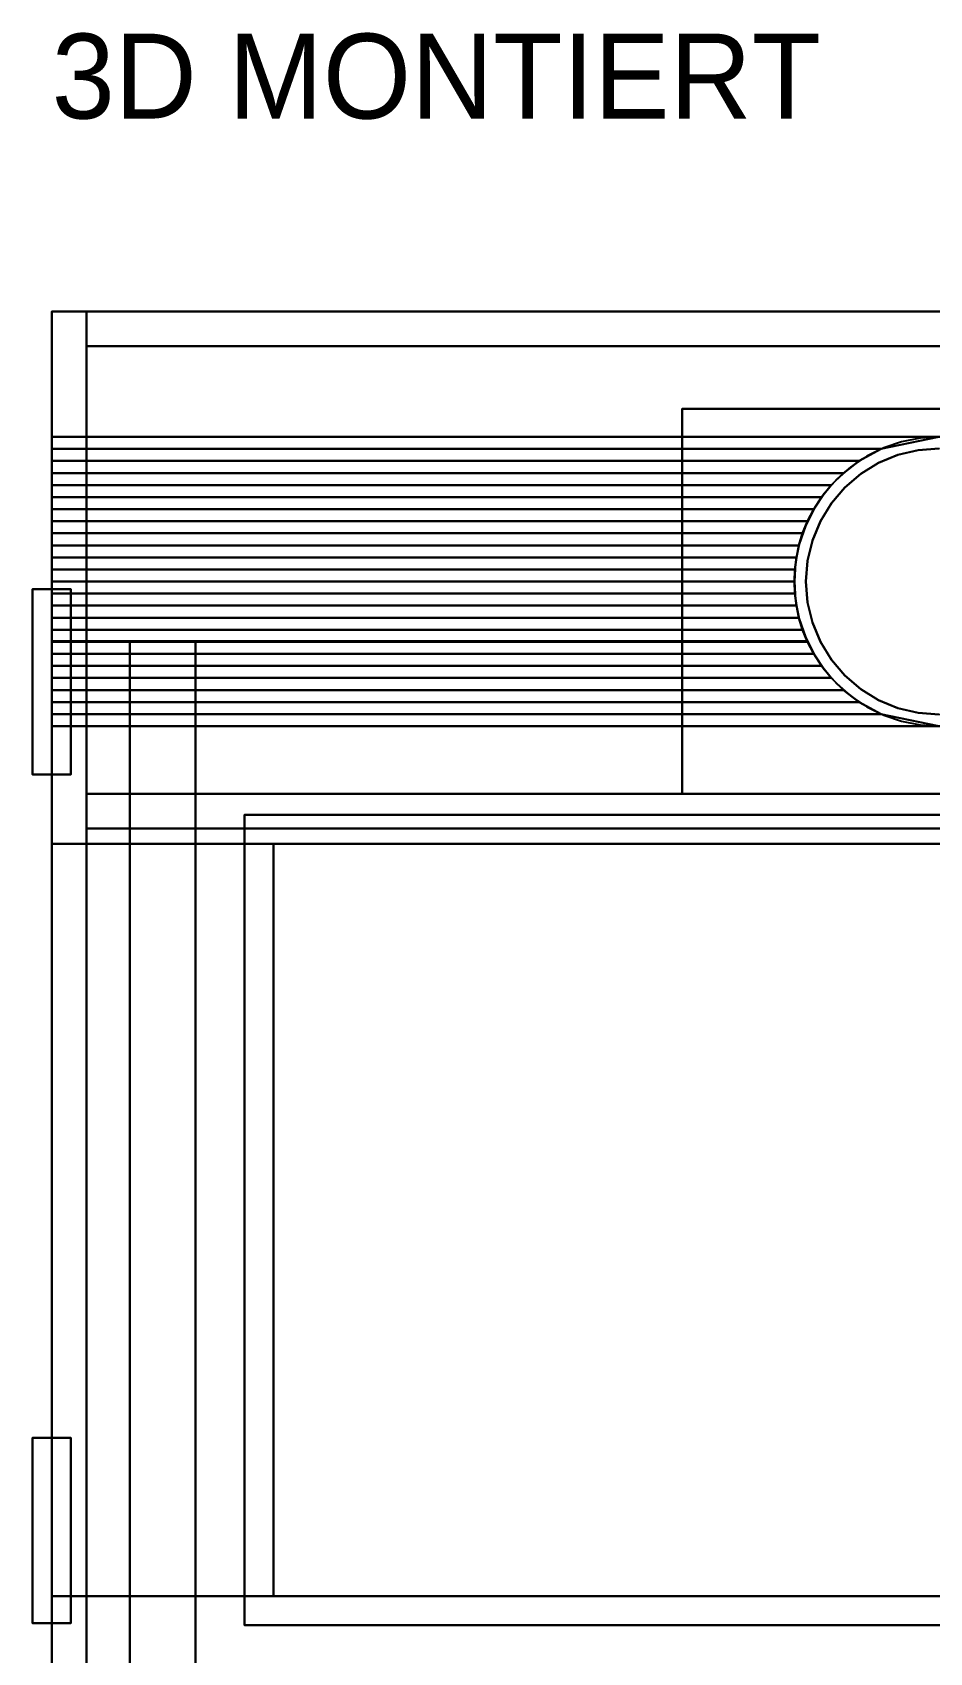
# Model space of a CAD drawing. Header units: millimetres. Extents: x -58 to 1343, y -180 to 532.
# Drawn here: x -5 to 227.6, y 112.4 to 532.3 of the extents above; entities that cross this region are included whole.
import ezdxf

# ---------------------------------------------------------------- set-up
doc = ezdxf.new("R2010")
doc.units = ezdxf.units.MM
for name, color, linetype in [('CAMERA_REF', 8, 'CONTINUOUS'), ('DOOR_9', 6, 'CONTINUOUS'), ('EDGE', 7, 'CONTINUOUS'), ('FRONT_15', 1, 'CONTINUOUS'), ('LED_PROFILE', 5, 'CONTINUOUS'), ('SHELF_9', 3, 'CONTINUOUS'), ('SIDE_9', 2, 'CONTINUOUS'), ('TABLET_REF', 5, 'CONTINUOUS'), ('TEXT', 7, 'CONTINUOUS'), ('TOP_BOTTOM_9', 4, 'CONTINUOUS')]:
    doc.layers.add(name, color=color, linetype=linetype)

msp = doc.modelspace()

# ---------------------------------------------------------------- linework, layer by layer
at = {"layer": 'CAMERA_REF'}
for points in [[(163.45, 335, 156), (296.55, 335, 156), (296.55, 434.8, 156), (163.45, 434.8, 156)], [(163.45, 434.8, 77.2), (296.55, 434.8, 77.2), (296.55, 335, 77.2), (163.45, 335, 77.2)], [(296.55, 434.8, 77.2), (163.45, 434.8, 77.2), (163.45, 434.8, 156), (296.55, 434.8, 156)], [(163.45, 434.8, 77.2), (163.45, 335, 77.2), (163.45, 335, 156), (163.45, 434.8, 156)], [(230, 424.5, 2), (224.603, 424.0752, 2), (224.603, 424.0752, 77.2), (230, 424.5, 77.2)], [(214.3373, 420.7397, 2), (209.7214, 417.9111, 2), (209.7214, 417.9111, 77.2), (214.3373, 420.7397, 77.2)], [(219.3389, 422.8114, 2), (214.3373, 420.7397, 2), (214.3373, 420.7397, 77.2), (219.3389, 422.8114, 77.2)], [(224.603, 424.0752, 2), (219.3389, 422.8114, 2), (219.3389, 422.8114, 77.2), (224.603, 424.0752, 77.2)], [(209.7214, 417.9111, 2), (205.6048, 414.3952, 2), (205.6048, 414.3952, 77.2), (209.7214, 417.9111, 77.2)], [(205.6048, 414.3952, 2), (202.0889, 410.2786, 2), (202.0889, 410.2786, 77.2), (205.6048, 414.3952, 77.2)], [(202.0889, 410.2786, 2), (199.2603, 405.6627, 2), (199.2603, 405.6627, 77.2), (202.0889, 410.2786, 77.2)], [(199.2603, 405.6627, 2), (197.1886, 400.6611, 2), (197.1886, 400.6611, 77.2), (199.2603, 405.6627, 77.2)], [(197.1886, 400.6611, 2), (195.9248, 395.397, 2), (195.9248, 395.397, 77.2), (197.1886, 400.6611, 77.2)], [(195.9248, 395.397, 2), (195.5, 390, 2), (195.5, 390, 77.2), (195.9248, 395.397, 77.2)], [(195.5, 390, 2), (195.9248, 384.603, 2), (195.9248, 384.603, 77.2), (195.5, 390, 77.2)], [(195.9248, 384.603, 2), (197.1886, 379.3389, 2), (197.1886, 379.3389, 77.2), (195.9248, 384.603, 77.2)], [(197.1886, 379.3389, 2), (199.2603, 374.3373, 2), (199.2603, 374.3373, 77.2), (197.1886, 379.3389, 77.2)], [(199.2603, 374.3373, 2), (202.0889, 369.7214, 2), (202.0889, 369.7214, 77.2), (199.2603, 374.3373, 77.2)], [(202.0889, 369.7214, 2), (205.6048, 365.6048, 2), (205.6048, 365.6048, 77.2), (202.0889, 369.7214, 77.2)], [(205.6048, 365.6048, 2), (209.7214, 362.0889, 2), (209.7214, 362.0889, 77.2), (205.6048, 365.6048, 77.2)], [(209.7214, 362.0889, 2), (214.3373, 359.2603, 2), (214.3373, 359.2603, 77.2), (209.7214, 362.0889, 77.2)], [(214.3373, 359.2603, 2), (219.3389, 357.1886, 2), (219.3389, 357.1886, 77.2), (214.3373, 359.2603, 77.2)], [(219.3389, 357.1886, 2), (224.603, 355.9248, 2), (224.603, 355.9248, 77.2), (219.3389, 357.1886, 77.2)], [(224.603, 355.9248, 2), (230, 355.5, 2), (230, 355.5, 77.2), (224.603, 355.9248, 77.2)], [(163.45, 335, 77.2), (296.55, 335, 77.2), (296.55, 335, 156), (163.45, 335, 156)]]:
    msp.add_3dface(points, dxfattribs=at)
at = {"layer": 'DOOR_9'}
for points in [[(0, 0, 291), (0, 460, 291), (460, 460, 291), (460, 0, 291)], [(0, 0, 300), (460, 0, 300), (460, 460, 300), (0, 460, 300)], [(460, 460, 291), (0, 460, 291), (0, 460, 300), (460, 460, 300)], [(0, 460, 291), (0, 0, 291), (0, 0, 300), (0, 460, 300)], [(-5, 340, 294), (5, 340, 294), (5, 388, 294), (-5, 388, 294)], [(-5, 388, 288), (5, 388, 288), (5, 340, 288), (-5, 340, 288)], [(5, 388, 288), (-5, 388, 288), (-5, 388, 294), (5, 388, 294)], [(-5, 388, 288), (-5, 340, 288), (-5, 340, 294), (-5, 388, 294)], [(5, 340, 288), (5, 388, 288), (5, 388, 294), (5, 340, 294)], [(-5, 340, 288), (5, 340, 288), (5, 340, 294), (-5, 340, 294)], [(-5, 120, 294), (5, 120, 294), (5, 168, 294), (-5, 168, 294)], [(-5, 168, 288), (5, 168, 288), (5, 120, 288), (-5, 120, 288)], [(5, 168, 288), (-5, 168, 288), (-5, 168, 294), (5, 168, 294)], [(-5, 168, 288), (-5, 120, 288), (-5, 120, 294), (-5, 168, 294)], [(5, 120, 288), (5, 168, 288), (5, 168, 294), (5, 120, 294)], [(-5, 120, 288), (5, 120, 288), (5, 120, 294), (-5, 120, 294)]]:
    msp.add_3dface(points, dxfattribs=at)
at = {"layer": 'EDGE'}
for p, q in [((0, 0, 15), (0, 460, 15)), ((0, 460, 15), (0, 460, 300)), ((0, 460, 300), (0, 0, 300)), ((460, 460, 291), (0, 460, 291)), ((0, 460, 291), (0, 0, 291)), ((460, 460, 300), (0, 460, 300)), ((0, 460, 300), (0, 0, 300)), ((0, 460, 291), (0, 460, 300)), ((9, 0, 15), (9, 460, 15)), ((9, 460, 15), (9, 460, 300)), ((9, 460, 300), (9, 0, 300)), ((451, 460, 15), (9, 460, 15)), ((9, 460, 15), (9, 451, 15)), ((451, 460, 291), (9, 460, 291)), ((9, 460, 291), (9, 451, 291)), ((9, 460, 15), (9, 460, 291)), ((9, 451, 15), (451, 451, 15)), ((9, 451, 291), (451, 451, 291)), ((9, 451, 15), (9, 451, 291)), ((296.55, 434.8, 77.2), (163.45, 434.8, 77.2)), ((163.45, 434.8, 77.2), (163.45, 335, 77.2)), ((296.55, 434.8, 156), (163.45, 434.8, 156)), ((163.45, 434.8, 156), (163.45, 335, 156)), ((163.45, 434.8, 77.2), (163.45, 434.8, 156)), ((215.6494, 424.6455), (211.25, 422.476)), ((215.6494, 424.6455, 15), (211.25, 422.476, 15)), ((220.2943, 426.2222), (215.6494, 424.6455)), ((220.2943, 426.2222, 15), (215.6494, 424.6455, 15)), ((225.1053, 427.1792), (220.2943, 426.2222)), ((225.1053, 427.1792, 15), (220.2943, 426.2222, 15)), ((230, 427.5), (225.1053, 427.1792)), ((230, 427.5, 15), (225.1053, 427.1792, 15)), ((211.25, 422.476), (207.1714, 419.7508)), ((211.25, 422.476, 15), (207.1714, 419.7508, 15)), ((203.4835, 416.5165), (200.2492, 412.8286)), ((203.4835, 416.5165, 15), (200.2492, 412.8286, 15)), ((207.1714, 419.7508), (203.4835, 416.5165)), ((207.1714, 419.7508, 15), (203.4835, 416.5165, 15)), ((200.2492, 412.8286), (197.524, 408.75)), ((200.2492, 412.8286, 15), (197.524, 408.75, 15)), ((197.524, 408.75), (195.3545, 404.3506)), ((197.524, 408.75, 15), (195.3545, 404.3506, 15)), ((195.3545, 404.3506), (193.7778, 399.7057)), ((195.3545, 404.3506, 15), (193.7778, 399.7057, 15)), ((193.7778, 399.7057), (192.8208, 394.8947)), ((193.7778, 399.7057, 15), (192.8208, 394.8947, 15)), ((192.8208, 394.8947), (192.5, 390)), ((192.8208, 394.8947, 15), (192.5, 390, 15)), ((5, 388, 288), (-5, 388, 288)), ((-5, 388, 288), (-5, 340, 288)), ((5, 388, 294), (-5, 388, 294)), ((-5, 388, 294), (-5, 340, 294)), ((-5, 388, 288), (-5, 388, 294)), ((5, 340, 288), (5, 388, 288)), ((5, 340, 294), (5, 388, 294)), ((5, 388, 288), (5, 388, 294)), ((192.5, 390), (192.8208, 385.1053)), ((192.5, 390, 15), (192.8208, 385.1053, 15)), ((192.8208, 385.1053), (193.7778, 380.2943)), ((192.8208, 385.1053, 15), (193.7778, 380.2943, 15)), ((193.7778, 380.2943), (195.3545, 375.6494)), ((193.7778, 380.2943, 15), (195.3545, 375.6494, 15)), ((195.3545, 375.6494), (197.524, 371.25)), ((195.3545, 375.6494, 15), (197.524, 371.25, 15)), ((197.524, 371.25), (200.2492, 367.1714)), ((197.524, 371.25, 15), (200.2492, 367.1714, 15)), ((200.2492, 367.1714), (203.4835, 363.4835)), ((200.2492, 367.1714, 15), (203.4835, 363.4835, 15)), ((203.4835, 363.4835), (207.1714, 360.2492)), ((203.4835, 363.4835, 15), (207.1714, 360.2492, 15)), ((207.1714, 360.2492), (211.25, 357.524)), ((207.1714, 360.2492, 15), (211.25, 357.524, 15)), ((211.25, 357.524), (215.6494, 355.3545)), ((211.25, 357.524, 15), (215.6494, 355.3545, 15)), ((215.6494, 355.3545), (220.2943, 353.7778)), ((215.6494, 355.3545, 15), (220.2943, 353.7778, 15)), ((220.2943, 353.7778), (225.1053, 352.8208)), ((220.2943, 353.7778, 15), (225.1053, 352.8208, 15)), ((225.1053, 352.8208), (230, 352.5)), ((225.1053, 352.8208, 15), (230, 352.5, 15)), ((-5, 340, 288), (5, 340, 288)), ((-5, 340, 294), (5, 340, 294)), ((-5, 340, 288), (-5, 340, 294)), ((5, 340, 288), (5, 340, 294)), ((451, 335, 30), (9, 335, 30)), ((9, 335, 30), (9, 326, 30)), ((451, 335, 170), (9, 335, 170)), ((9, 335, 170), (9, 326, 170)), ((9, 335, 30), (9, 335, 170)), ((163.45, 335, 77.2), (296.55, 335, 77.2)), ((163.45, 335, 156), (296.55, 335, 156)), ((163.45, 335, 77.2), (163.45, 335, 156)), ((410, 329.5, 18), (50, 329.5, 18)), ((50, 329.5, 18), (50, 119.5, 18)), ((410, 329.5, 28), (50, 329.5, 28)), ((50, 329.5, 28), (50, 119.5, 28)), ((50, 329.5, 18), (50, 329.5, 28)), ((9, 326, 30), (451, 326, 30)), ((9, 326, 170), (451, 326, 170)), ((9, 326, 30), (9, 326, 170)), ((5, 168, 288), (-5, 168, 288)), ((-5, 168, 288), (-5, 120, 288)), ((5, 168, 294), (-5, 168, 294)), ((-5, 168, 294), (-5, 120, 294)), ((-5, 168, 288), (-5, 168, 294)), ((5, 120, 288), (5, 168, 288)), ((5, 120, 294), (5, 168, 294)), ((5, 168, 288), (5, 168, 294)), ((-5, 120, 288), (5, 120, 288)), ((-5, 120, 294), (5, 120, 294)), ((-5, 120, 288), (-5, 120, 294)), ((5, 120, 288), (5, 120, 294)), ((50, 119.5, 18), (410, 119.5, 18)), ((50, 119.5, 28), (410, 119.5, 28)), ((50, 119.5, 18), (50, 119.5, 28))]:
    msp.add_line(p, q, dxfattribs=at)
for points in [[(0, 0), (460, 0), (460, 460), (0, 460)], [(0, 0), (460, 0), (460, 460), (0, 460)], [(20.25, 74.5), (37.25, 74.5), (37.25, 374.5), (20.25, 374.5)], [(57.5, 127), (402.5, 127), (402.5, 322), (57.5, 322)], [(57.5, 127), (402.5, 127), (402.5, 322), (57.5, 322)]]:
    msp.add_lwpolyline(points, close=True, dxfattribs=at)
at = {"layer": 'FRONT_15'}
for points in [[(0, 427.5, 7), (460, 427.5, 7), (460, 460, 7), (0, 460, 7)], [(0, 460), (460, 460), (460, 427.5), (0, 427.5)], [(460, 460), (0, 460), (0, 460, 7), (460, 460, 7)], [(0, 460), (0, 427.5), (0, 427.5, 7), (0, 460, 7)], [(0, 427.5, 15), (460, 427.5, 15), (460, 460, 15), (0, 460, 15)], [(0, 460, 7), (460, 460, 7), (460, 427.5, 7), (0, 427.5, 7)], [(460, 460, 7), (0, 460, 7), (0, 460, 15), (460, 460, 15)], [(0, 460, 7), (0, 427.5, 7), (0, 427.5, 15), (0, 460, 15)], [(0, 424.375, 7), (215.013, 424.375, 7), (230, 427.5, 7), (0, 427.5, 7)], [(0, 427.5), (230, 427.5), (215.013, 424.375), (0, 424.375)], [(230, 427.5), (0, 427.5), (0, 427.5, 7), (230, 427.5, 7)], [(0, 427.5), (0, 424.375), (0, 424.375, 7), (0, 427.5, 7)], [(0, 427.5), (460, 427.5), (460, 427.5, 7), (0, 427.5, 7)], [(0, 424.375, 15), (215.013, 424.375, 15), (230, 427.5, 15), (0, 427.5, 15)], [(0, 427.5, 7), (230, 427.5, 7), (215.013, 424.375, 7), (0, 424.375, 7)], [(230, 427.5, 7), (0, 427.5, 7), (0, 427.5, 15), (230, 427.5, 15)], [(0, 427.5, 7), (0, 424.375, 7), (0, 424.375, 15), (0, 427.5, 15)], [(0, 427.5, 7), (460, 427.5, 7), (460, 427.5, 15), (0, 427.5, 15)], [(0, 421.25, 7), (209.2711, 421.25, 7), (215.013, 424.375, 7), (0, 424.375, 7)], [(0, 424.375), (215.013, 424.375), (209.2711, 421.25), (0, 421.25)], [(215.013, 424.375), (0, 424.375), (0, 424.375, 7), (215.013, 424.375, 7)], [(0, 424.375), (0, 421.25), (0, 421.25, 7), (0, 424.375, 7)], [(0, 424.375), (215.013, 424.375), (215.013, 424.375, 7), (0, 424.375, 7)], [(0, 421.25, 15), (209.2711, 421.25, 15), (215.013, 424.375, 15), (0, 424.375, 15)], [(0, 424.375, 7), (215.013, 424.375, 7), (209.2711, 421.25, 7), (0, 421.25, 7)], [(215.013, 424.375, 7), (0, 424.375, 7), (0, 424.375, 15), (215.013, 424.375, 15)], [(0, 424.375, 7), (0, 421.25, 7), (0, 421.25, 15), (0, 424.375, 15)], [(0, 424.375, 7), (215.013, 424.375, 7), (215.013, 424.375, 15), (0, 424.375, 15)], [(209.2711, 421.25), (215.013, 424.375), (215.013, 424.375, 7), (209.2711, 421.25, 7)], [(209.2711, 421.25, 7), (215.013, 424.375, 7), (215.013, 424.375, 15), (209.2711, 421.25, 15)], [(215.013, 424.375), (230, 427.5), (230, 427.5, 7), (215.013, 424.375, 7)], [(215.013, 424.375, 7), (230, 427.5, 7), (230, 427.5, 15), (215.013, 424.375, 15)], [(0, 418.125, 7), (205.1961, 418.125, 7), (209.2711, 421.25, 7), (0, 421.25, 7)], [(0, 421.25), (209.2711, 421.25), (205.1961, 418.125), (0, 418.125)], [(209.2711, 421.25), (0, 421.25), (0, 421.25, 7), (209.2711, 421.25, 7)], [(0, 421.25), (0, 418.125), (0, 418.125, 7), (0, 421.25, 7)], [(0, 421.25), (209.2711, 421.25), (209.2711, 421.25, 7), (0, 421.25, 7)], [(0, 418.125, 15), (205.1961, 418.125, 15), (209.2711, 421.25, 15), (0, 421.25, 15)], [(0, 421.25, 7), (209.2711, 421.25, 7), (205.1961, 418.125, 7), (0, 418.125, 7)], [(209.2711, 421.25, 7), (0, 421.25, 7), (0, 421.25, 15), (209.2711, 421.25, 15)], [(0, 421.25, 7), (0, 418.125, 7), (0, 418.125, 15), (0, 421.25, 15)], [(0, 421.25, 7), (209.2711, 421.25, 7), (209.2711, 421.25, 15), (0, 421.25, 15)], [(205.1961, 418.125), (209.2711, 421.25), (209.2711, 421.25, 7), (205.1961, 418.125, 7)], [(205.1961, 418.125, 7), (209.2711, 421.25, 7), (209.2711, 421.25, 15), (205.1961, 418.125, 15)], [(0, 415, 7), (202.0492, 415, 7), (205.1961, 418.125, 7), (0, 418.125, 7)], [(0, 418.125), (205.1961, 418.125), (202.0492, 415), (0, 415)], [(205.1961, 418.125), (0, 418.125), (0, 418.125, 7), (205.1961, 418.125, 7)], [(0, 418.125), (0, 415), (0, 415, 7), (0, 418.125, 7)], [(0, 418.125), (205.1961, 418.125), (205.1961, 418.125, 7), (0, 418.125, 7)], [(0, 415, 15), (202.0492, 415, 15), (205.1961, 418.125, 15), (0, 418.125, 15)], [(0, 418.125, 7), (205.1961, 418.125, 7), (202.0492, 415, 7), (0, 415, 7)], [(205.1961, 418.125, 7), (0, 418.125, 7), (0, 418.125, 15), (205.1961, 418.125, 15)], [(0, 418.125, 7), (0, 415, 7), (0, 415, 15), (0, 418.125, 15)], [(0, 418.125, 7), (205.1961, 418.125, 7), (205.1961, 418.125, 15), (0, 418.125, 15)], [(202.0492, 415), (205.1961, 418.125), (205.1961, 418.125, 7), (202.0492, 415, 7)], [(202.0492, 415, 7), (205.1961, 418.125, 7), (205.1961, 418.125, 15), (202.0492, 415, 15)], [(0, 411.875, 7), (199.5413, 411.875, 7), (202.0492, 415, 7), (0, 415, 7)], [(0, 415), (202.0492, 415), (199.5413, 411.875), (0, 411.875)], [(202.0492, 415), (0, 415), (0, 415, 7), (202.0492, 415, 7)], [(0, 415), (0, 411.875), (0, 411.875, 7), (0, 415, 7)], [(0, 415), (202.0492, 415), (202.0492, 415, 7), (0, 415, 7)], [(0, 411.875, 15), (199.5413, 411.875, 15), (202.0492, 415, 15), (0, 415, 15)], [(0, 415, 7), (202.0492, 415, 7), (199.5413, 411.875, 7), (0, 411.875, 7)], [(202.0492, 415, 7), (0, 415, 7), (0, 415, 15), (202.0492, 415, 15)], [(0, 415, 7), (0, 411.875, 7), (0, 411.875, 15), (0, 415, 15)], [(0, 415, 7), (202.0492, 415, 7), (202.0492, 415, 15), (0, 415, 15)], [(0, 408.75, 7), (197.524, 408.75, 7), (199.5413, 411.875, 7), (0, 411.875, 7)], [(0, 411.875), (199.5413, 411.875), (197.524, 408.75), (0, 408.75)], [(199.5413, 411.875), (0, 411.875), (0, 411.875, 7), (199.5413, 411.875, 7)], [(0, 411.875), (0, 408.75), (0, 408.75, 7), (0, 411.875, 7)], [(0, 411.875), (199.5413, 411.875), (199.5413, 411.875, 7), (0, 411.875, 7)], [(0, 408.75, 15), (197.524, 408.75, 15), (199.5413, 411.875, 15), (0, 411.875, 15)], [(0, 411.875, 7), (199.5413, 411.875, 7), (197.524, 408.75, 7), (0, 408.75, 7)], [(199.5413, 411.875, 7), (0, 411.875, 7), (0, 411.875, 15), (199.5413, 411.875, 15)], [(0, 411.875, 7), (0, 408.75, 7), (0, 408.75, 15), (0, 411.875, 15)], [(0, 411.875, 7), (199.5413, 411.875, 7), (199.5413, 411.875, 15), (0, 411.875, 15)], [(197.524, 408.75), (199.5413, 411.875), (199.5413, 411.875, 7), (197.524, 408.75, 7)], [(197.524, 408.75, 7), (199.5413, 411.875, 7), (199.5413, 411.875, 15), (197.524, 408.75, 15)], [(199.5413, 411.875), (202.0492, 415), (202.0492, 415, 7), (199.5413, 411.875, 7)], [(199.5413, 411.875, 7), (202.0492, 415, 7), (202.0492, 415, 15), (199.5413, 411.875, 15)], [(0, 405.625, 7), (195.9103, 405.625, 7), (197.524, 408.75, 7), (0, 408.75, 7)], [(0, 408.75), (197.524, 408.75), (195.9103, 405.625), (0, 405.625)], [(197.524, 408.75), (0, 408.75), (0, 408.75, 7), (197.524, 408.75, 7)], [(0, 408.75), (0, 405.625), (0, 405.625, 7), (0, 408.75, 7)], [(0, 408.75), (197.524, 408.75), (197.524, 408.75, 7), (0, 408.75, 7)], [(0, 405.625, 15), (195.9103, 405.625, 15), (197.524, 408.75, 15), (0, 408.75, 15)], [(0, 408.75, 7), (197.524, 408.75, 7), (195.9103, 405.625, 7), (0, 405.625, 7)], [(197.524, 408.75, 7), (0, 408.75, 7), (0, 408.75, 15), (197.524, 408.75, 15)], [(0, 408.75, 7), (0, 405.625, 7), (0, 405.625, 15), (0, 408.75, 15)], [(0, 408.75, 7), (197.524, 408.75, 7), (197.524, 408.75, 15), (0, 408.75, 15)], [(195.9103, 405.625), (197.524, 408.75), (197.524, 408.75, 7), (195.9103, 405.625, 7)], [(195.9103, 405.625, 7), (197.524, 408.75, 7), (197.524, 408.75, 15), (195.9103, 405.625, 15)], [(0, 402.5, 7), (194.6447, 402.5, 7), (195.9103, 405.625, 7), (0, 405.625, 7)], [(0, 405.625), (195.9103, 405.625), (194.6447, 402.5), (0, 402.5)], [(195.9103, 405.625), (0, 405.625), (0, 405.625, 7), (195.9103, 405.625, 7)], [(0, 405.625), (0, 402.5), (0, 402.5, 7), (0, 405.625, 7)], [(0, 405.625), (195.9103, 405.625), (195.9103, 405.625, 7), (0, 405.625, 7)], [(0, 402.5, 15), (194.6447, 402.5, 15), (195.9103, 405.625, 15), (0, 405.625, 15)], [(0, 405.625, 7), (195.9103, 405.625, 7), (194.6447, 402.5, 7), (0, 402.5, 7)], [(195.9103, 405.625, 7), (0, 405.625, 7), (0, 405.625, 15), (195.9103, 405.625, 15)], [(0, 405.625, 7), (0, 402.5, 7), (0, 402.5, 15), (0, 405.625, 15)], [(0, 405.625, 7), (195.9103, 405.625, 7), (195.9103, 405.625, 15), (0, 405.625, 15)], [(194.6447, 402.5), (195.9103, 405.625), (195.9103, 405.625, 7), (194.6447, 402.5, 7)], [(194.6447, 402.5, 7), (195.9103, 405.625, 7), (195.9103, 405.625, 15), (194.6447, 402.5, 15)], [(0, 399.375, 7), (193.6908, 399.375, 7), (194.6447, 402.5, 7), (0, 402.5, 7)], [(0, 402.5), (194.6447, 402.5), (193.6908, 399.375), (0, 399.375)], [(194.6447, 402.5), (0, 402.5), (0, 402.5, 7), (194.6447, 402.5, 7)], [(0, 402.5), (0, 399.375), (0, 399.375, 7), (0, 402.5, 7)], [(0, 402.5), (194.6447, 402.5), (194.6447, 402.5, 7), (0, 402.5, 7)], [(0, 399.375, 15), (193.6908, 399.375, 15), (194.6447, 402.5, 15), (0, 402.5, 15)], [(0, 402.5, 7), (194.6447, 402.5, 7), (193.6908, 399.375, 7), (0, 399.375, 7)], [(194.6447, 402.5, 7), (0, 402.5, 7), (0, 402.5, 15), (194.6447, 402.5, 15)], [(0, 402.5, 7), (0, 399.375, 7), (0, 399.375, 15), (0, 402.5, 15)], [(0, 402.5, 7), (194.6447, 402.5, 7), (194.6447, 402.5, 15), (0, 402.5, 15)], [(0, 396.25, 7), (193.0245, 396.25, 7), (193.6908, 399.375, 7), (0, 399.375, 7)], [(0, 399.375), (193.6908, 399.375), (193.0245, 396.25), (0, 396.25)], [(193.6908, 399.375), (0, 399.375), (0, 399.375, 7), (193.6908, 399.375, 7)], [(0, 399.375), (0, 396.25), (0, 396.25, 7), (0, 399.375, 7)], [(0, 399.375), (193.6908, 399.375), (193.6908, 399.375, 7), (0, 399.375, 7)], [(0, 396.25, 15), (193.0245, 396.25, 15), (193.6908, 399.375, 15), (0, 399.375, 15)], [(0, 399.375, 7), (193.6908, 399.375, 7), (193.0245, 396.25, 7), (0, 396.25, 7)], [(193.6908, 399.375, 7), (0, 399.375, 7), (0, 399.375, 15), (193.6908, 399.375, 15)], [(0, 399.375, 7), (0, 396.25, 7), (0, 396.25, 15), (0, 399.375, 15)], [(0, 399.375, 7), (193.6908, 399.375, 7), (193.6908, 399.375, 15), (0, 399.375, 15)], [(193.0245, 396.25), (193.6908, 399.375), (193.6908, 399.375, 7), (193.0245, 396.25, 7)], [(193.0245, 396.25, 7), (193.6908, 399.375, 7), (193.6908, 399.375, 15), (193.0245, 396.25, 15)], [(193.6908, 399.375), (194.6447, 402.5), (194.6447, 402.5, 7), (193.6908, 399.375, 7)], [(193.6908, 399.375, 7), (194.6447, 402.5, 7), (194.6447, 402.5, 15), (193.6908, 399.375, 15)], [(0, 393.125, 7), (192.6304, 393.125, 7), (193.0245, 396.25, 7), (0, 396.25, 7)], [(0, 396.25), (193.0245, 396.25), (192.6304, 393.125), (0, 393.125)], [(193.0245, 396.25), (0, 396.25), (0, 396.25, 7), (193.0245, 396.25, 7)], [(0, 396.25), (0, 393.125), (0, 393.125, 7), (0, 396.25, 7)], [(0, 396.25), (193.0245, 396.25), (193.0245, 396.25, 7), (0, 396.25, 7)], [(0, 393.125, 15), (192.6304, 393.125, 15), (193.0245, 396.25, 15), (0, 396.25, 15)], [(0, 396.25, 7), (193.0245, 396.25, 7), (192.6304, 393.125, 7), (0, 393.125, 7)], [(193.0245, 396.25, 7), (0, 396.25, 7), (0, 396.25, 15), (193.0245, 396.25, 15)], [(0, 396.25, 7), (0, 393.125, 7), (0, 393.125, 15), (0, 396.25, 15)], [(0, 396.25, 7), (193.0245, 396.25, 7), (193.0245, 396.25, 15), (0, 396.25, 15)], [(192.6304, 393.125), (193.0245, 396.25), (193.0245, 396.25, 7), (192.6304, 393.125, 7)], [(192.6304, 393.125, 7), (193.0245, 396.25, 7), (193.0245, 396.25, 15), (192.6304, 393.125, 15)], [(0, 390, 7), (192.5, 390, 7), (192.6304, 393.125, 7), (0, 393.125, 7)], [(0, 393.125), (192.6304, 393.125), (192.5, 390), (0, 390)], [(192.6304, 393.125), (0, 393.125), (0, 393.125, 7), (192.6304, 393.125, 7)], [(0, 393.125), (0, 390), (0, 390, 7), (0, 393.125, 7)], [(0, 393.125), (192.6304, 393.125), (192.6304, 393.125, 7), (0, 393.125, 7)], [(0, 390, 15), (192.5, 390, 15), (192.6304, 393.125, 15), (0, 393.125, 15)], [(0, 393.125, 7), (192.6304, 393.125, 7), (192.5, 390, 7), (0, 390, 7)], [(192.6304, 393.125, 7), (0, 393.125, 7), (0, 393.125, 15), (192.6304, 393.125, 15)], [(0, 393.125, 7), (0, 390, 7), (0, 390, 15), (0, 393.125, 15)], [(0, 393.125, 7), (192.6304, 393.125, 7), (192.6304, 393.125, 15), (0, 393.125, 15)], [(192.5, 390), (192.6304, 393.125), (192.6304, 393.125, 7), (192.5, 390, 7)], [(192.5, 390, 7), (192.6304, 393.125, 7), (192.6304, 393.125, 15), (192.5, 390, 15)], [(0, 386.875, 7), (192.6304, 386.875, 7), (192.5, 390, 7), (0, 390, 7)], [(0, 390), (192.5, 390), (192.6304, 386.875), (0, 386.875)], [(192.5, 390), (0, 390), (0, 390, 7), (192.5, 390, 7)], [(0, 390), (0, 386.875), (0, 386.875, 7), (0, 390, 7)], [(0, 390), (192.5, 390), (192.5, 390, 7), (0, 390, 7)], [(0, 386.875, 15), (192.6304, 386.875, 15), (192.5, 390, 15), (0, 390, 15)], [(0, 390, 7), (192.5, 390, 7), (192.6304, 386.875, 7), (0, 386.875, 7)], [(192.5, 390, 7), (0, 390, 7), (0, 390, 15), (192.5, 390, 15)], [(0, 390, 7), (0, 386.875, 7), (0, 386.875, 15), (0, 390, 15)], [(0, 390, 7), (192.5, 390, 7), (192.5, 390, 15), (0, 390, 15)], [(0, 383.75, 7), (193.0245, 383.75, 7), (192.6304, 386.875, 7), (0, 386.875, 7)], [(0, 386.875), (192.6304, 386.875), (193.0245, 383.75), (0, 383.75)], [(192.6304, 386.875), (0, 386.875), (0, 386.875, 7), (192.6304, 386.875, 7)], [(0, 386.875), (0, 383.75), (0, 383.75, 7), (0, 386.875, 7)], [(0, 386.875), (192.6304, 386.875), (192.6304, 386.875, 7), (0, 386.875, 7)], [(0, 383.75, 15), (193.0245, 383.75, 15), (192.6304, 386.875, 15), (0, 386.875, 15)], [(0, 386.875, 7), (192.6304, 386.875, 7), (193.0245, 383.75, 7), (0, 383.75, 7)], [(192.6304, 386.875, 7), (0, 386.875, 7), (0, 386.875, 15), (192.6304, 386.875, 15)], [(0, 386.875, 7), (0, 383.75, 7), (0, 383.75, 15), (0, 386.875, 15)], [(0, 386.875, 7), (192.6304, 386.875, 7), (192.6304, 386.875, 15), (0, 386.875, 15)], [(192.6304, 386.875), (192.5, 390), (192.5, 390, 7), (192.6304, 386.875, 7)], [(192.6304, 386.875, 7), (192.5, 390, 7), (192.5, 390, 15), (192.6304, 386.875, 15)], [(193.0245, 383.75), (192.6304, 386.875), (192.6304, 386.875, 7), (193.0245, 383.75, 7)], [(193.0245, 383.75, 7), (192.6304, 386.875, 7), (192.6304, 386.875, 15), (193.0245, 383.75, 15)], [(0, 380.625, 7), (193.6908, 380.625, 7), (193.0245, 383.75, 7), (0, 383.75, 7)], [(0, 383.75), (193.0245, 383.75), (193.6908, 380.625), (0, 380.625)], [(193.0245, 383.75), (0, 383.75), (0, 383.75, 7), (193.0245, 383.75, 7)], [(0, 383.75), (0, 380.625), (0, 380.625, 7), (0, 383.75, 7)], [(0, 383.75), (193.0245, 383.75), (193.0245, 383.75, 7), (0, 383.75, 7)], [(0, 380.625, 15), (193.6908, 380.625, 15), (193.0245, 383.75, 15), (0, 383.75, 15)], [(0, 383.75, 7), (193.0245, 383.75, 7), (193.6908, 380.625, 7), (0, 380.625, 7)], [(193.0245, 383.75, 7), (0, 383.75, 7), (0, 383.75, 15), (193.0245, 383.75, 15)], [(0, 383.75, 7), (0, 380.625, 7), (0, 380.625, 15), (0, 383.75, 15)], [(0, 383.75, 7), (193.0245, 383.75, 7), (193.0245, 383.75, 15), (0, 383.75, 15)], [(193.6908, 380.625), (193.0245, 383.75), (193.0245, 383.75, 7), (193.6908, 380.625, 7)], [(193.6908, 380.625, 7), (193.0245, 383.75, 7), (193.0245, 383.75, 15), (193.6908, 380.625, 15)], [(0, 377.5, 7), (194.6447, 377.5, 7), (193.6908, 380.625, 7), (0, 380.625, 7)], [(0, 380.625), (193.6908, 380.625), (194.6447, 377.5), (0, 377.5)], [(193.6908, 380.625), (0, 380.625), (0, 380.625, 7), (193.6908, 380.625, 7)], [(0, 380.625), (0, 377.5), (0, 377.5, 7), (0, 380.625, 7)], [(0, 380.625), (193.6908, 380.625), (193.6908, 380.625, 7), (0, 380.625, 7)], [(0, 377.5, 15), (194.6447, 377.5, 15), (193.6908, 380.625, 15), (0, 380.625, 15)], [(0, 380.625, 7), (193.6908, 380.625, 7), (194.6447, 377.5, 7), (0, 377.5, 7)], [(193.6908, 380.625, 7), (0, 380.625, 7), (0, 380.625, 15), (193.6908, 380.625, 15)], [(0, 380.625, 7), (0, 377.5, 7), (0, 377.5, 15), (0, 380.625, 15)], [(0, 380.625, 7), (193.6908, 380.625, 7), (193.6908, 380.625, 15), (0, 380.625, 15)], [(194.6447, 377.5), (193.6908, 380.625), (193.6908, 380.625, 7), (194.6447, 377.5, 7)], [(194.6447, 377.5, 7), (193.6908, 380.625, 7), (193.6908, 380.625, 15), (194.6447, 377.5, 15)], [(0, 374.375, 7), (195.9103, 374.375, 7), (194.6447, 377.5, 7), (0, 377.5, 7)], [(0, 377.5), (194.6447, 377.5), (195.9103, 374.375), (0, 374.375)], [(194.6447, 377.5), (0, 377.5), (0, 377.5, 7), (194.6447, 377.5, 7)], [(0, 377.5), (0, 374.375), (0, 374.375, 7), (0, 377.5, 7)], [(0, 377.5), (194.6447, 377.5), (194.6447, 377.5, 7), (0, 377.5, 7)], [(0, 374.5, 15), (195.8533, 374.5, 15), (194.6447, 377.5, 15), (0, 377.5, 15)], [(0, 377.5, 7), (194.6447, 377.5, 7), (195.8533, 374.5, 7), (0, 374.5, 7)], [(194.6447, 377.5, 7), (0, 377.5, 7), (0, 377.5, 15), (194.6447, 377.5, 15)], [(0, 377.5, 7), (0, 374.5, 7), (0, 374.5, 15), (0, 377.5, 15)], [(0, 377.5, 7), (194.6447, 377.5, 7), (194.6447, 377.5, 15), (0, 377.5, 15)], [(0, 374.375, 15), (20.25, 374.375, 15), (20.25, 374.5, 15), (0, 374.5, 15)], [(0, 374.5, 7), (20.25, 374.5, 7), (20.25, 374.375, 7), (0, 374.375, 7)], [(20.25, 374.5, 7), (0, 374.5, 7), (0, 374.5, 15), (20.25, 374.5, 15)], [(0, 374.5, 7), (0, 374.375, 7), (0, 374.375, 15), (0, 374.5, 15)], [(0, 374.5, 7), (195.8533, 374.5, 7), (195.8533, 374.5, 15), (0, 374.5, 15)], [(0, 371.25, 7), (197.524, 371.25, 7), (195.9103, 374.375, 7), (0, 374.375, 7)], [(0, 374.375), (195.9103, 374.375), (197.524, 371.25), (0, 371.25)], [(195.9103, 374.375), (0, 374.375), (0, 374.375, 7), (195.9103, 374.375, 7)], [(0, 374.375), (0, 371.25), (0, 371.25, 7), (0, 374.375, 7)], [(0, 374.375), (195.9103, 374.375), (195.9103, 374.375, 7), (0, 374.375, 7)], [(0, 371.25, 15), (20.25, 371.25, 15), (20.25, 374.375, 15), (0, 374.375, 15)], [(0, 374.375, 7), (20.25, 374.375, 7), (20.25, 371.25, 7), (0, 371.25, 7)], [(20.25, 374.375, 7), (0, 374.375, 7), (0, 374.375, 15), (20.25, 374.375, 15)], [(0, 374.375, 7), (0, 371.25, 7), (0, 371.25, 15), (0, 374.375, 15)], [(0, 374.375, 7), (20.25, 374.375, 7), (20.25, 374.375, 15), (0, 374.375, 15)], [(20.25, 374.375, 7), (20.25, 374.5, 7), (20.25, 374.5, 15), (20.25, 374.375, 15)], [(20.25, 371.25, 7), (20.25, 374.375, 7), (20.25, 374.375, 15), (20.25, 371.25, 15)], [(37.25, 374.375, 15), (195.9103, 374.375, 15), (195.8533, 374.5, 15), (37.25, 374.5, 15)], [(37.25, 374.5, 7), (195.8533, 374.5, 7), (195.9103, 374.375, 7), (37.25, 374.375, 7)], [(195.8533, 374.5, 7), (37.25, 374.5, 7), (37.25, 374.5, 15), (195.8533, 374.5, 15)], [(37.25, 374.5, 7), (37.25, 374.375, 7), (37.25, 374.375, 15), (37.25, 374.5, 15)], [(37.25, 371.25, 15), (197.524, 371.25, 15), (195.9103, 374.375, 15), (37.25, 374.375, 15)], [(37.25, 374.375, 7), (195.9103, 374.375, 7), (197.524, 371.25, 7), (37.25, 371.25, 7)], [(195.9103, 374.375, 7), (37.25, 374.375, 7), (37.25, 374.375, 15), (195.9103, 374.375, 15)], [(37.25, 374.375, 7), (37.25, 371.25, 7), (37.25, 371.25, 15), (37.25, 374.375, 15)], [(37.25, 374.375, 7), (195.9103, 374.375, 7), (195.9103, 374.375, 15), (37.25, 374.375, 15)], [(195.9103, 374.375), (194.6447, 377.5), (194.6447, 377.5, 7), (195.9103, 374.375, 7)], [(195.8533, 374.5, 7), (194.6447, 377.5, 7), (194.6447, 377.5, 15), (195.8533, 374.5, 15)], [(195.9103, 374.375, 7), (195.8533, 374.5, 7), (195.8533, 374.5, 15), (195.9103, 374.375, 15)], [(197.524, 371.25), (195.9103, 374.375), (195.9103, 374.375, 7), (197.524, 371.25, 7)], [(197.524, 371.25, 7), (195.9103, 374.375, 7), (195.9103, 374.375, 15), (197.524, 371.25, 15)], [(0, 368.125, 7), (199.5413, 368.125, 7), (197.524, 371.25, 7), (0, 371.25, 7)], [(0, 371.25), (197.524, 371.25), (199.5413, 368.125), (0, 368.125)], [(197.524, 371.25), (0, 371.25), (0, 371.25, 7), (197.524, 371.25, 7)], [(0, 371.25), (0, 368.125), (0, 368.125, 7), (0, 371.25, 7)], [(0, 371.25), (197.524, 371.25), (197.524, 371.25, 7), (0, 371.25, 7)], [(0, 368.125, 15), (20.25, 368.125, 15), (20.25, 371.25, 15), (0, 371.25, 15)], [(0, 371.25, 7), (20.25, 371.25, 7), (20.25, 368.125, 7), (0, 368.125, 7)], [(20.25, 371.25, 7), (0, 371.25, 7), (0, 371.25, 15), (20.25, 371.25, 15)], [(0, 371.25, 7), (0, 368.125, 7), (0, 368.125, 15), (0, 371.25, 15)], [(0, 371.25, 7), (20.25, 371.25, 7), (20.25, 371.25, 15), (0, 371.25, 15)], [(20.25, 368.125, 7), (20.25, 371.25, 7), (20.25, 371.25, 15), (20.25, 368.125, 15)], [(37.25, 368.125, 15), (199.5413, 368.125, 15), (197.524, 371.25, 15), (37.25, 371.25, 15)], [(37.25, 371.25, 7), (197.524, 371.25, 7), (199.5413, 368.125, 7), (37.25, 368.125, 7)], [(197.524, 371.25, 7), (37.25, 371.25, 7), (37.25, 371.25, 15), (197.524, 371.25, 15)], [(37.25, 371.25, 7), (37.25, 368.125, 7), (37.25, 368.125, 15), (37.25, 371.25, 15)], [(37.25, 371.25, 7), (197.524, 371.25, 7), (197.524, 371.25, 15), (37.25, 371.25, 15)], [(199.5413, 368.125), (197.524, 371.25), (197.524, 371.25, 7), (199.5413, 368.125, 7)], [(199.5413, 368.125, 7), (197.524, 371.25, 7), (197.524, 371.25, 15), (199.5413, 368.125, 15)], [(0, 365, 7), (202.0492, 365, 7), (199.5413, 368.125, 7), (0, 368.125, 7)], [(0, 368.125), (199.5413, 368.125), (202.0492, 365), (0, 365)], [(199.5413, 368.125), (0, 368.125), (0, 368.125, 7), (199.5413, 368.125, 7)], [(0, 368.125), (0, 365), (0, 365, 7), (0, 368.125, 7)], [(0, 368.125), (199.5413, 368.125), (199.5413, 368.125, 7), (0, 368.125, 7)], [(0, 365, 15), (20.25, 365, 15), (20.25, 368.125, 15), (0, 368.125, 15)], [(0, 368.125, 7), (20.25, 368.125, 7), (20.25, 365, 7), (0, 365, 7)], [(20.25, 368.125, 7), (0, 368.125, 7), (0, 368.125, 15), (20.25, 368.125, 15)], [(0, 368.125, 7), (0, 365, 7), (0, 365, 15), (0, 368.125, 15)], [(0, 368.125, 7), (20.25, 368.125, 7), (20.25, 368.125, 15), (0, 368.125, 15)], [(20.25, 365, 7), (20.25, 368.125, 7), (20.25, 368.125, 15), (20.25, 365, 15)], [(37.25, 365, 15), (202.0492, 365, 15), (199.5413, 368.125, 15), (37.25, 368.125, 15)], [(37.25, 368.125, 7), (199.5413, 368.125, 7), (202.0492, 365, 7), (37.25, 365, 7)], [(199.5413, 368.125, 7), (37.25, 368.125, 7), (37.25, 368.125, 15), (199.5413, 368.125, 15)], [(37.25, 368.125, 7), (37.25, 365, 7), (37.25, 365, 15), (37.25, 368.125, 15)], [(37.25, 368.125, 7), (199.5413, 368.125, 7), (199.5413, 368.125, 15), (37.25, 368.125, 15)], [(202.0492, 365), (199.5413, 368.125), (199.5413, 368.125, 7), (202.0492, 365, 7)], [(202.0492, 365, 7), (199.5413, 368.125, 7), (199.5413, 368.125, 15), (202.0492, 365, 15)], [(0, 361.875, 7), (205.1961, 361.875, 7), (202.0492, 365, 7), (0, 365, 7)], [(0, 365), (202.0492, 365), (205.1961, 361.875), (0, 361.875)], [(202.0492, 365), (0, 365), (0, 365, 7), (202.0492, 365, 7)], [(0, 365), (0, 361.875), (0, 361.875, 7), (0, 365, 7)], [(0, 365), (202.0492, 365), (202.0492, 365, 7), (0, 365, 7)], [(0, 361.875, 15), (20.25, 361.875, 15), (20.25, 365, 15), (0, 365, 15)], [(0, 365, 7), (20.25, 365, 7), (20.25, 361.875, 7), (0, 361.875, 7)], [(20.25, 365, 7), (0, 365, 7), (0, 365, 15), (20.25, 365, 15)], [(0, 365, 7), (0, 361.875, 7), (0, 361.875, 15), (0, 365, 15)], [(0, 365, 7), (20.25, 365, 7), (20.25, 365, 15), (0, 365, 15)], [(0, 358.75, 7), (209.2711, 358.75, 7), (205.1961, 361.875, 7), (0, 361.875, 7)], [(0, 361.875), (205.1961, 361.875), (209.2711, 358.75), (0, 358.75)], [(205.1961, 361.875), (0, 361.875), (0, 361.875, 7), (205.1961, 361.875, 7)], [(0, 361.875), (0, 358.75), (0, 358.75, 7), (0, 361.875, 7)], [(0, 361.875), (205.1961, 361.875), (205.1961, 361.875, 7), (0, 361.875, 7)], [(0, 358.75, 15), (20.25, 358.75, 15), (20.25, 361.875, 15), (0, 361.875, 15)], [(0, 361.875, 7), (20.25, 361.875, 7), (20.25, 358.75, 7), (0, 358.75, 7)], [(20.25, 361.875, 7), (0, 361.875, 7), (0, 361.875, 15), (20.25, 361.875, 15)], [(0, 361.875, 7), (0, 358.75, 7), (0, 358.75, 15), (0, 361.875, 15)], [(0, 361.875, 7), (20.25, 361.875, 7), (20.25, 361.875, 15), (0, 361.875, 15)], [(20.25, 361.875, 7), (20.25, 365, 7), (20.25, 365, 15), (20.25, 361.875, 15)], [(20.25, 358.75, 7), (20.25, 361.875, 7), (20.25, 361.875, 15), (20.25, 358.75, 15)], [(37.25, 361.875, 15), (205.1961, 361.875, 15), (202.0492, 365, 15), (37.25, 365, 15)], [(37.25, 365, 7), (202.0492, 365, 7), (205.1961, 361.875, 7), (37.25, 361.875, 7)], [(202.0492, 365, 7), (37.25, 365, 7), (37.25, 365, 15), (202.0492, 365, 15)], [(37.25, 365, 7), (37.25, 361.875, 7), (37.25, 361.875, 15), (37.25, 365, 15)], [(37.25, 365, 7), (202.0492, 365, 7), (202.0492, 365, 15), (37.25, 365, 15)], [(37.25, 358.75, 15), (209.2711, 358.75, 15), (205.1961, 361.875, 15), (37.25, 361.875, 15)], [(37.25, 361.875, 7), (205.1961, 361.875, 7), (209.2711, 358.75, 7), (37.25, 358.75, 7)], [(205.1961, 361.875, 7), (37.25, 361.875, 7), (37.25, 361.875, 15), (205.1961, 361.875, 15)], [(37.25, 361.875, 7), (37.25, 358.75, 7), (37.25, 358.75, 15), (37.25, 361.875, 15)], [(37.25, 361.875, 7), (205.1961, 361.875, 7), (205.1961, 361.875, 15), (37.25, 361.875, 15)], [(205.1961, 361.875), (202.0492, 365), (202.0492, 365, 7), (205.1961, 361.875, 7)], [(205.1961, 361.875, 7), (202.0492, 365, 7), (202.0492, 365, 15), (205.1961, 361.875, 15)], [(209.2711, 358.75), (205.1961, 361.875), (205.1961, 361.875, 7), (209.2711, 358.75, 7)], [(209.2711, 358.75, 7), (205.1961, 361.875, 7), (205.1961, 361.875, 15), (209.2711, 358.75, 15)], [(0, 355.625, 7), (215.013, 355.625, 7), (209.2711, 358.75, 7), (0, 358.75, 7)], [(0, 358.75), (209.2711, 358.75), (215.013, 355.625), (0, 355.625)], [(209.2711, 358.75), (0, 358.75), (0, 358.75, 7), (209.2711, 358.75, 7)], [(0, 358.75), (0, 355.625), (0, 355.625, 7), (0, 358.75, 7)], [(0, 358.75), (209.2711, 358.75), (209.2711, 358.75, 7), (0, 358.75, 7)], [(0, 355.625, 15), (20.25, 355.625, 15), (20.25, 358.75, 15), (0, 358.75, 15)], [(0, 358.75, 7), (20.25, 358.75, 7), (20.25, 355.625, 7), (0, 355.625, 7)], [(20.25, 358.75, 7), (0, 358.75, 7), (0, 358.75, 15), (20.25, 358.75, 15)], [(0, 358.75, 7), (0, 355.625, 7), (0, 355.625, 15), (0, 358.75, 15)], [(0, 358.75, 7), (20.25, 358.75, 7), (20.25, 358.75, 15), (0, 358.75, 15)], [(20.25, 355.625, 7), (20.25, 358.75, 7), (20.25, 358.75, 15), (20.25, 355.625, 15)], [(37.25, 355.625, 15), (215.013, 355.625, 15), (209.2711, 358.75, 15), (37.25, 358.75, 15)], [(37.25, 358.75, 7), (209.2711, 358.75, 7), (215.013, 355.625, 7), (37.25, 355.625, 7)], [(209.2711, 358.75, 7), (37.25, 358.75, 7), (37.25, 358.75, 15), (209.2711, 358.75, 15)], [(37.25, 358.75, 7), (37.25, 355.625, 7), (37.25, 355.625, 15), (37.25, 358.75, 15)], [(37.25, 358.75, 7), (209.2711, 358.75, 7), (209.2711, 358.75, 15), (37.25, 358.75, 15)], [(215.013, 355.625), (209.2711, 358.75), (209.2711, 358.75, 7), (215.013, 355.625, 7)], [(215.013, 355.625, 7), (209.2711, 358.75, 7), (209.2711, 358.75, 15), (215.013, 355.625, 15)], [(0, 352.5, 7), (230, 352.5, 7), (215.013, 355.625, 7), (0, 355.625, 7)], [(0, 355.625), (215.013, 355.625), (230, 352.5), (0, 352.5)], [(215.013, 355.625), (0, 355.625), (0, 355.625, 7), (215.013, 355.625, 7)], [(0, 355.625), (0, 352.5), (0, 352.5, 7), (0, 355.625, 7)], [(0, 355.625), (215.013, 355.625), (215.013, 355.625, 7), (0, 355.625, 7)], [(0, 352.5, 15), (20.25, 352.5, 15), (20.25, 355.625, 15), (0, 355.625, 15)], [(0, 355.625, 7), (20.25, 355.625, 7), (20.25, 352.5, 7), (0, 352.5, 7)], [(20.25, 355.625, 7), (0, 355.625, 7), (0, 355.625, 15), (20.25, 355.625, 15)], [(0, 355.625, 7), (0, 352.5, 7), (0, 352.5, 15), (0, 355.625, 15)], [(0, 355.625, 7), (20.25, 355.625, 7), (20.25, 355.625, 15), (0, 355.625, 15)], [(20.25, 352.5, 7), (20.25, 355.625, 7), (20.25, 355.625, 15), (20.25, 352.5, 15)], [(37.25, 352.5, 15), (230, 352.5, 15), (215.013, 355.625, 15), (37.25, 355.625, 15)], [(37.25, 355.625, 7), (215.013, 355.625, 7), (230, 352.5, 7), (37.25, 352.5, 7)], [(215.013, 355.625, 7), (37.25, 355.625, 7), (37.25, 355.625, 15), (215.013, 355.625, 15)], [(37.25, 355.625, 7), (37.25, 352.5, 7), (37.25, 352.5, 15), (37.25, 355.625, 15)], [(37.25, 355.625, 7), (215.013, 355.625, 7), (215.013, 355.625, 15), (37.25, 355.625, 15)], [(230, 352.5), (215.013, 355.625), (215.013, 355.625, 7), (230, 352.5, 7)], [(230, 352.5, 7), (215.013, 355.625, 7), (215.013, 355.625, 15), (230, 352.5, 15)], [(0, 322, 7), (460, 322, 7), (460, 352.5, 7), (0, 352.5, 7)], [(0, 352.5), (460, 352.5), (460, 322), (0, 322)], [(460, 352.5), (0, 352.5), (0, 352.5, 7), (460, 352.5, 7)], [(0, 352.5), (0, 322), (0, 322, 7), (0, 352.5, 7)], [(0, 352.5), (230, 352.5), (230, 352.5, 7), (0, 352.5, 7)], [(0, 322, 15), (20.25, 322, 15), (20.25, 352.5, 15), (0, 352.5, 15)], [(0, 352.5, 7), (20.25, 352.5, 7), (20.25, 322, 7), (0, 322, 7)], [(20.25, 352.5, 7), (0, 352.5, 7), (0, 352.5, 15), (20.25, 352.5, 15)], [(0, 352.5, 7), (0, 322, 7), (0, 322, 15), (0, 352.5, 15)], [(0, 352.5, 7), (20.25, 352.5, 7), (20.25, 352.5, 15), (0, 352.5, 15)], [(20.25, 322, 7), (20.25, 352.5, 7), (20.25, 352.5, 15), (20.25, 322, 15)], [(37.25, 322, 15), (422.75, 322, 15), (422.75, 352.5, 15), (37.25, 352.5, 15)], [(37.25, 352.5, 7), (422.75, 352.5, 7), (422.75, 322, 7), (37.25, 322, 7)], [(422.75, 352.5, 7), (37.25, 352.5, 7), (37.25, 352.5, 15), (422.75, 352.5, 15)], [(37.25, 352.5, 7), (37.25, 322, 7), (37.25, 322, 15), (37.25, 352.5, 15)], [(37.25, 352.5, 7), (230, 352.5, 7), (230, 352.5, 15), (37.25, 352.5, 15)], [(0, 127, 7), (57.5, 127, 7), (57.5, 322, 7), (0, 322, 7)], [(0, 322), (57.5, 322), (57.5, 127), (0, 127)], [(57.5, 322), (0, 322), (0, 322, 7), (57.5, 322, 7)], [(0, 322), (0, 127), (0, 127, 7), (0, 322, 7)], [(0, 322), (460, 322), (460, 322, 7), (0, 322, 7)], [(0, 127, 15), (20.25, 127, 15), (20.25, 322, 15), (0, 322, 15)], [(0, 322, 7), (20.25, 322, 7), (20.25, 127, 7), (0, 127, 7)], [(20.25, 322, 7), (0, 322, 7), (0, 322, 15), (20.25, 322, 15)], [(0, 322, 7), (0, 127, 7), (0, 127, 15), (0, 322, 15)], [(0, 322, 7), (20.25, 322, 7), (20.25, 322, 15), (0, 322, 15)], [(20.25, 127, 7), (20.25, 322, 7), (20.25, 322, 15), (20.25, 127, 15)], [(37.25, 127, 15), (57.5, 127, 15), (57.5, 322, 15), (37.25, 322, 15)], [(37.25, 322, 7), (57.5, 322, 7), (57.5, 127, 7), (37.25, 127, 7)], [(57.5, 322, 7), (37.25, 322, 7), (37.25, 322, 15), (57.5, 322, 15)], [(37.25, 322, 7), (37.25, 127, 7), (37.25, 127, 15), (37.25, 322, 15)], [(37.25, 322, 7), (422.75, 322, 7), (422.75, 322, 15), (37.25, 322, 15)], [(57.5, 127), (57.5, 322), (57.5, 322, 7), (57.5, 127, 7)], [(57.5, 127, 7), (57.5, 322, 7), (57.5, 322, 15), (57.5, 127, 15)], [(0, 89, 7), (460, 89, 7), (460, 127, 7), (0, 127, 7)], [(0, 127), (460, 127), (460, 89), (0, 89)], [(460, 127), (0, 127), (0, 127, 7), (460, 127, 7)], [(0, 127), (0, 89), (0, 89, 7), (0, 127, 7)], [(0, 127), (57.5, 127), (57.5, 127, 7), (0, 127, 7)], [(0, 89, 15), (20.25, 89, 15), (20.25, 127, 15), (0, 127, 15)], [(0, 127, 7), (20.25, 127, 7), (20.25, 89, 7), (0, 89, 7)], [(20.25, 127, 7), (0, 127, 7), (0, 127, 15), (20.25, 127, 15)], [(0, 127, 7), (0, 89, 7), (0, 89, 15), (0, 127, 15)], [(0, 127, 7), (20.25, 127, 7), (20.25, 127, 15), (0, 127, 15)], [(20.25, 89, 7), (20.25, 127, 7), (20.25, 127, 15), (20.25, 89, 15)], [(37.25, 89, 15), (422.75, 89, 15), (422.75, 127, 15), (37.25, 127, 15)], [(37.25, 127, 7), (422.75, 127, 7), (422.75, 89, 7), (37.25, 89, 7)], [(422.75, 127, 7), (37.25, 127, 7), (37.25, 127, 15), (422.75, 127, 15)], [(37.25, 127, 7), (37.25, 89, 7), (37.25, 89, 15), (37.25, 127, 15)], [(37.25, 127, 7), (57.5, 127, 7), (57.5, 127, 15), (37.25, 127, 15)]]:
    msp.add_3dface(points, dxfattribs=at)
at = {"layer": 'LED_PROFILE'}
msp.add_lwpolyline([(20.25, 74.5), (37.25, 74.5), (37.25, 374.5), (20.25, 374.5)], close=True, dxfattribs=at)
at = {"layer": 'SHELF_9'}
for points in [[(9, 326, 170), (451, 326, 170), (451, 335, 170), (9, 335, 170)], [(9, 335, 30), (451, 335, 30), (451, 326, 30), (9, 326, 30)], [(451, 335, 30), (9, 335, 30), (9, 335, 170), (451, 335, 170)], [(9, 335, 30), (9, 326, 30), (9, 326, 170), (9, 335, 170)], [(9, 326, 30), (451, 326, 30), (451, 326, 170), (9, 326, 170)]]:
    msp.add_3dface(points, dxfattribs=at)
at = {"layer": 'SIDE_9'}
for points in [[(0, 80, 15), (9, 80, 15), (9, 460, 15), (0, 460, 15)], [(0, 80, 291), (0, 460, 291), (9, 460, 291), (9, 80, 291)], [(9, 460, 15), (9, 460, 291), (0, 460, 291), (0, 460, 15)], [(0, 460, 15), (0, 460, 291), (0, 80, 291), (0, 80, 15)], [(9, 80, 15), (9, 80, 291), (9, 460, 291), (9, 460, 15)]]:
    msp.add_3dface(points, dxfattribs=at)
at = {"layer": 'TABLET_REF'}
for points in [[(50, 119.5, 28), (410, 119.5, 28), (410, 329.5, 28), (50, 329.5, 28)], [(50, 329.5, 18), (410, 329.5, 18), (410, 119.5, 18), (50, 119.5, 18)], [(410, 329.5, 18), (50, 329.5, 18), (50, 329.5, 28), (410, 329.5, 28)], [(50, 329.5, 18), (50, 119.5, 18), (50, 119.5, 28), (50, 329.5, 28)], [(50, 119.5, 18), (410, 119.5, 18), (410, 119.5, 28), (50, 119.5, 28)]]:
    msp.add_3dface(points, dxfattribs=at)
at = {"layer": 'TOP_BOTTOM_9'}
for points in [[(9, 451, 291), (451, 451, 291), (451, 460, 291), (9, 460, 291)], [(9, 460, 15), (451, 460, 15), (451, 451, 15), (9, 451, 15)], [(451, 460, 15), (9, 460, 15), (9, 460, 291), (451, 460, 291)], [(9, 460, 15), (9, 451, 15), (9, 451, 291), (9, 460, 291)], [(9, 451, 15), (451, 451, 15), (451, 451, 291), (9, 451, 291)]]:
    msp.add_3dface(points, dxfattribs=at)

# ---------------------------------------------------------------- texts
at = {"layer": 'TEXT'}
msp.add_text('3D MONTIERT', height=22, dxfattribs=at).set_placement((0, 510))

doc.saveas('drawing.dxf')
